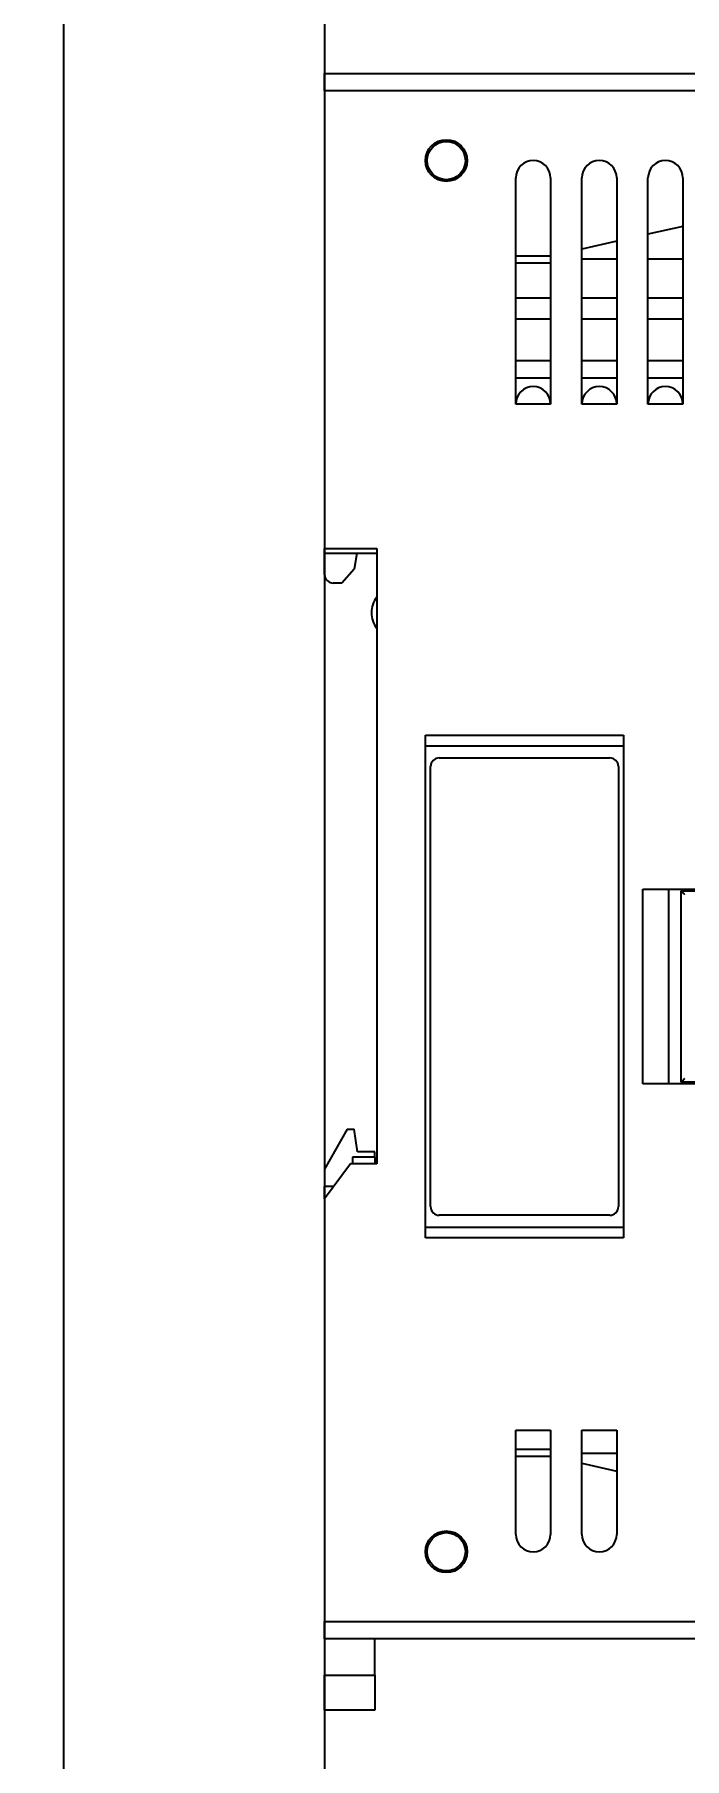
# Model space of a CAD drawing. Header units: inches. Extents: x 14 to 2932, y 13 to 1968.
# Drawn here: x 1913.4 to 1950.7, y 1176.9 to 1276 of the extents above; entities that cross this region are included whole.
import ezdxf

# ---------------------------------------------------------------- set-up
doc = ezdxf.new("R2010")
doc.units = ezdxf.units.IN
doc.header["$MEASUREMENT"] = 0
doc.layers.add('9-DIM', color=7, linetype='Continuous')
doc.styles.add('TEXT DIM TỦ', font='romans.shx', dxfattribs={"height": 11})
doc.dimstyles.new('DIM TỦ ĐIỆN', dxfattribs={"dimtxt": 11, "dimasz": 3.5, "dimexe": 1, "dimexo": 1, "dimgap": 1, "dimtad": 1, "dimtoh": 1, "dimdsep": 46, "dimtxsty": 'TEXT DIM TỦ', "dimcen": 0, "dimclrd": 6, "dimclre": 6, "dimclrt": 256, "dimadec": 0, "dimazin": 2, "dimtfac": 1, "dimtmove": 0, "dimatfit": 3, "dimfxl": 1, "dimtfillclr": 256, "dimtolj": 1, "dimtzin": 0, "dimarcsym": 1})

# ---------------------------------------------------------------- blocks, each defined once
blk = doc.blocks.new('*D27')
at = {"layer": '9-DIM', "color": 6, "lineweight": -2, "transparency": 16777216}
for p, q in [((1914.049, 1673.416), (1864.433, 1673.416)), ((1865.433, 1669.916), (1865.433, 776.916)), ((1914.049, 773.416), (1864.433, 773.416))]:
    blk.add_line(p, q, dxfattribs=at)
at = {"layer": '9-DIM', "color": 6, "transparency": 16777216}
for points in [[(1864.85, 1669.916), (1866.017, 1669.916), (1865.433, 1673.416)], [(1864.85, 776.916), (1866.017, 776.916), (1865.433, 773.416)]]:
    blk.add_solid(points, dxfattribs=at)
at = {"layer": 'Defpoints', "color": 0, "transparency": 16777216}
for p in [(1915.049, 1673.416), (1865.433, 773.416), (1915.049, 773.416)]:
    blk.add_point(p, dxfattribs=at)
at = {"layer": '9-DIM', "transparency": 16777216, "insert": (1858.933, 1223.416), "char_height": 11, "attachment_point": 5, "rotation": 90, "style": 'TEXT DIM TỦ'}
blk.add_mtext('\\A1;900', dxfattribs=at)

msp = doc.modelspace()

# ---------------------------------------------------------------- linework, layer by layer
at = {"color": 7, "linetype": 'Continuous'}
for p, q in [((1930.049, 1272.766), (1930.049, 1273.766)), ((1930.049, 1273.766), (1969.349, 1273.766)), ((1930.049, 1273.766), (1932.205, 1273.766)), ((1930.049, 1272.766), (1930.049, 1273.766)), ((1930.049, 1272.766), (1930.049, 1246.466)), ((1984.749, 1272.766), (1930.049, 1272.766)), ((1941.049, 1254.766), (1941.049, 1267.766)), ((1943.049, 1267.766), (1943.049, 1254.766)), ((1944.849, 1254.766), (1944.849, 1267.766)), ((1946.849, 1267.766), (1946.849, 1254.766)), ((1948.649, 1254.766), (1948.649, 1267.766)), ((1950.649, 1267.766), (1950.649, 1254.766)), ((1946.849, 1264.121), (1944.849, 1263.671)), ((1950.649, 1264.976), (1948.649, 1264.526)), ((1943.049, 1263.266), (1941.049, 1263.266)), ((1946.849, 1263.094), (1944.849, 1263.094)), ((1950.649, 1263.094), (1948.649, 1263.094)), ((1943.049, 1262.864), (1941.049, 1262.864)), ((1941.049, 1260.866), (1943.049, 1260.866)), ((1944.849, 1260.866), (1946.849, 1260.866)), ((1948.649, 1260.866), (1950.649, 1260.866)), ((1941.049, 1259.666), (1943.049, 1259.666)), ((1944.849, 1259.666), (1946.849, 1259.666)), ((1948.649, 1259.666), (1950.649, 1259.666)), ((1941.049, 1257.266), (1943.049, 1257.266)), ((1944.849, 1257.266), (1946.849, 1257.266)), ((1948.649, 1257.266), (1950.649, 1257.266)), ((1941.049, 1256.266), (1943.049, 1256.266)), ((1944.849, 1256.266), (1946.849, 1256.266)), ((1948.649, 1256.266), (1950.649, 1256.266)), ((1943.049, 1254.766), (1941.049, 1254.766)), ((1946.849, 1254.766), (1944.849, 1254.766)), ((1950.649, 1254.766), (1948.649, 1254.766)), ((1930.049, 1246.166), (1930.049, 1246.466)), ((1930.049, 1246.466), (1933.049, 1246.466)), ((1930.049, 1244.966), (1930.049, 1246.166)), ((1933.049, 1246.166), (1930.049, 1246.166)), ((1931.899, 1246.166), (1931.749, 1245.266)), ((1933.049, 1246.466), (1933.049, 1211.066)), ((1931.749, 1245.266), (1931.049, 1244.466)), ((1931.049, 1244.466), (1930.549, 1244.466)), ((1935.849, 1235.716), (1947.249, 1235.716)), ((1935.849, 1206.816), (1935.849, 1235.716)), ((1947.249, 1235.716), (1947.249, 1206.816)), ((1935.849, 1235.116), (1947.249, 1235.116)), ((1936.649, 1234.416), (1946.449, 1234.416)), ((1936.149, 1208.616), (1936.149, 1233.916)), ((1946.949, 1233.916), (1946.949, 1208.616)), ((1948.349, 1215.666), (1948.349, 1226.866)), ((1948.349, 1226.866), (1951.949, 1226.866)), ((1949.849, 1215.666), (1949.849, 1226.866)), ((1950.549, 1226.766), (1952.049, 1226.766)), ((1950.549, 1215.766), (1950.549, 1226.766)), ((1951.949, 1215.666), (1948.349, 1215.666)), ((1952.049, 1215.766), (1950.549, 1215.766)), ((1931.349, 1213.066), (1930.049, 1210.766)), ((1931.349, 1213.066), (1931.749, 1213.066)), ((1931.949, 1211.766), (1931.749, 1213.066)), ((1931.649, 1211.466), (1931.649, 1211.066)), ((1932.949, 1211.466), (1931.649, 1211.466)), ((1932.949, 1211.766), (1931.949, 1211.766)), ((1932.949, 1211.466), (1932.949, 1211.766)), ((1932.949, 1211.466), (1932.949, 1211.066)), ((1931.549, 1211.066), (1930.049, 1209.066)), ((1930.049, 1210.766), (1930.049, 1209.766)), ((1933.049, 1211.066), (1931.549, 1211.066)), ((1930.049, 1209.066), (1930.049, 1209.766)), ((1930.574, 1209.766), (1930.049, 1209.766)), ((1930.049, 1209.066), (1930.049, 1184.766)), ((1946.449, 1208.116), (1936.649, 1208.116)), ((1947.249, 1207.416), (1935.849, 1207.416)), ((1947.249, 1206.816), (1935.849, 1206.816)), ((1941.049, 1195.766), (1943.049, 1195.766)), ((1941.049, 1189.766), (1941.049, 1195.766)), ((1943.049, 1195.766), (1943.049, 1189.766)), ((1944.849, 1195.766), (1946.849, 1195.766)), ((1944.849, 1189.766), (1944.849, 1195.766)), ((1946.849, 1195.766), (1946.849, 1189.766)), ((1941.049, 1194.668), (1943.049, 1194.668)), ((1941.049, 1194.266), (1943.049, 1194.266)), ((1944.849, 1194.437), (1946.849, 1194.437)), ((1944.849, 1193.861), (1946.849, 1193.411)), ((1930.049, 1183.766), (1930.049, 1184.766)), ((1930.049, 1184.766), (1984.749, 1184.766)), ((1930.049, 1183.766), (1930.049, 1181.666)), ((1969.349, 1183.766), (1930.049, 1183.766)), ((1932.949, 1181.666), (1932.949, 1183.766)), ((1930.049, 1179.666), (1930.049, 1181.666)), ((1930.049, 1181.666), (1932.949, 1181.666)), ((1932.949, 1181.666), (1932.949, 1179.666)), ((1932.949, 1179.666), (1930.049, 1179.666))]:
    msp.add_line(p, q, dxfattribs=at)
msp.add_lwpolyline([(1915.049, 773.416), (2165.049, 773.416), (2165.049, 1673.416), (1915.049, 1673.416)], close=True)
msp.add_lwpolyline([(2122.049, 1643.416), (2137.049, 1643.416), (2137.049, 1673.416), (1915.049, 1673.416), (1915.049, 773.416), (2137.049, 773.416), (2137.049, 803.416), (2122.049, 803.416)])
at = {"color": 5}
msp.add_lwpolyline([(1915.049, 1637.416), (1930.049, 1637.416), (1930.049, 809.416), (1915.049, 809.416)], dxfattribs=at)
at = {"color": 7, "linetype": 'Continuous'}
for points in [[(1950.749, 1226.566), (1950.746, 1226.569), (1950.744, 1226.571), (1950.742, 1226.573), (1950.739, 1226.576), (1950.738, 1226.578), (1950.736, 1226.58), (1950.733, 1226.583), (1950.731, 1226.585), (1950.73, 1226.587), (1950.726, 1226.59), (1950.725, 1226.592), (1950.723, 1226.594), (1950.72, 1226.597), (1950.718, 1226.599), (1950.715, 1226.602), (1950.713, 1226.604), (1950.71, 1226.607), (1950.708, 1226.609), (1950.705, 1226.612), (1950.703, 1226.614), (1950.7, 1226.617), (1950.696, 1226.62), (1950.695, 1226.622), (1950.691, 1226.625), (1950.688, 1226.628), (1950.686, 1226.63), (1950.683, 1226.633), (1950.679, 1226.636), (1950.676, 1226.639), (1950.672, 1226.642), (1950.671, 1226.644), (1950.667, 1226.647), (1950.664, 1226.65), (1950.661, 1226.653), (1950.657, 1226.656), (1950.654, 1226.659), (1950.651, 1226.661), (1950.649, 1226.663), (1950.646, 1226.666), (1950.642, 1226.669), (1950.639, 1226.672), (1950.636, 1226.674), (1950.634, 1226.676), (1950.631, 1226.679), (1950.628, 1226.682), (1950.625, 1226.684), (1950.623, 1226.686), (1950.62, 1226.688), (1950.619, 1226.69), (1950.616, 1226.693), (1950.613, 1226.695), (1950.611, 1226.697), (1950.609, 1226.699), (1950.607, 1226.701), (1950.604, 1226.703), (1950.603, 1226.705), (1950.6, 1226.707), (1950.599, 1226.709), (1950.596, 1226.711), (1950.595, 1226.713), (1950.592, 1226.715), (1950.59, 1226.718), (1950.587, 1226.72), (1950.586, 1226.722), (1950.584, 1226.724), (1950.581, 1226.727), (1950.579, 1226.729), (1950.577, 1226.731), (1950.576, 1226.733), (1950.574, 1226.735), (1950.572, 1226.737), (1950.57, 1226.739), (1950.569, 1226.741), (1950.567, 1226.743), (1950.565, 1226.745), (1950.563, 1226.747), (1950.562, 1226.749), (1950.56, 1226.751), (1950.558, 1226.753), (1950.557, 1226.755), (1950.555, 1226.757), (1950.554, 1226.759), (1950.552, 1226.761), (1950.551, 1226.763), (1950.549, 1226.765)], [(1950.749, 1215.966), (1950.747, 1215.964), (1950.745, 1215.962), (1950.743, 1215.961), (1950.742, 1215.959), (1950.74, 1215.958), (1950.738, 1215.956), (1950.736, 1215.955), (1950.735, 1215.953), (1950.733, 1215.951), (1950.729, 1215.948), (1950.728, 1215.947), (1950.726, 1215.945), (1950.724, 1215.943), (1950.721, 1215.94), (1950.719, 1215.938), (1950.716, 1215.935), (1950.714, 1215.933), (1950.711, 1215.93), (1950.709, 1215.928), (1950.706, 1215.925), (1950.704, 1215.923), (1950.701, 1215.92), (1950.699, 1215.918), (1950.696, 1215.915), (1950.694, 1215.913), (1950.693, 1215.911), (1950.689, 1215.908), (1950.688, 1215.906), (1950.685, 1215.903), (1950.683, 1215.901), (1950.68, 1215.898), (1950.678, 1215.896), (1950.677, 1215.894), (1950.674, 1215.891), (1950.672, 1215.889), (1950.669, 1215.886), (1950.668, 1215.884), (1950.665, 1215.881), (1950.663, 1215.879), (1950.662, 1215.877), (1950.659, 1215.874), (1950.657, 1215.872), (1950.654, 1215.869), (1950.651, 1215.866), (1950.65, 1215.864), (1950.647, 1215.861), (1950.645, 1215.859), (1950.643, 1215.856), (1950.641, 1215.854), (1950.638, 1215.851), (1950.635, 1215.848), (1950.633, 1215.845), (1950.631, 1215.843), (1950.629, 1215.84), (1950.626, 1215.837), (1950.623, 1215.834), (1950.62, 1215.831), (1950.618, 1215.828), (1950.615, 1215.825), (1950.612, 1215.823), (1950.611, 1215.821), (1950.608, 1215.818), (1950.606, 1215.816), (1950.604, 1215.814), (1950.602, 1215.812), (1950.6, 1215.81), (1950.598, 1215.808), (1950.595, 1215.805), (1950.593, 1215.803), (1950.59, 1215.8), (1950.588, 1215.798), (1950.585, 1215.796), (1950.583, 1215.794), (1950.58, 1215.792), (1950.579, 1215.79), (1950.577, 1215.788), (1950.575, 1215.787), (1950.573, 1215.785), (1950.57, 1215.783), (1950.568, 1215.781), (1950.566, 1215.779), (1950.565, 1215.778), (1950.563, 1215.776), (1950.56, 1215.774), (1950.557, 1215.772), (1950.555, 1215.77), (1950.553, 1215.769), (1950.551, 1215.767), (1950.549, 1215.766)]]:
    msp.add_lwpolyline(points, dxfattribs=at)
for centre, radius in [((1937.049, 1268.766), 1.2), ((1937.049, 1268.766), 1.1), ((1937.049, 1188.766), 1.2), ((1937.049, 1188.766), 1.1)]:
    msp.add_circle(centre, radius, dxfattribs=at)
for centre, radius, start, end in [((1942.049, 1267.766), 1, 90, 180), ((1942.049, 1267.766), 1, 0, 90), ((1945.849, 1267.766), 1, 90, 180), ((1945.849, 1267.766), 1, 0, 90), ((1949.649, 1267.766), 1, 90, 180), ((1949.649, 1267.766), 1, 0, 90), ((1942.049, 1254.766), 1, 90, 180), ((1942.049, 1254.766), 1, 0, 90), ((1945.849, 1254.766), 1, 90, 180), ((1945.849, 1254.766), 1, 0, 90), ((1949.649, 1254.766), 1, 90, 180), ((1949.649, 1254.766), 1, 0, 90), ((1930.549, 1244.966), 0.5, 180, 270), ((1934.249, 1242.766), 1.5, 143.1301, 180), ((1934.249, 1242.766), 1.5, 180, 216.8699), ((1936.649, 1233.916), 0.5, 90, 180), ((1946.449, 1233.916), 0.5, 0, 90), ((1936.649, 1208.616), 0.5, 180, 270), ((1946.449, 1208.616), 0.5, 270, 0), ((1942.049, 1189.766), 1, 180, 270), ((1942.049, 1189.766), 1, 270, 0), ((1945.849, 1189.766), 1, 180, 270), ((1945.849, 1189.766), 1, 270, 0)]:
    msp.add_arc(centre, radius, start, end, dxfattribs=at)

# ---------------------------------------------------------------- dimensions: what is measured, and where the dimension line sits
at = {"layer": '9-DIM'}
dim = msp.add_linear_dim(base=(1865.433, 773.416), p1=(1915.049, 1673.416), p2=(1915.049, 773.416), angle=90, dimstyle='DIM TỦ ĐIỆN', dxfattribs=at)
dim.commit()
dim.dimension.update_dxf_attribs({"geometry": '*D27', "text_midpoint": (1858.933, 1223.416)})

doc.saveas('drawing.dxf')
